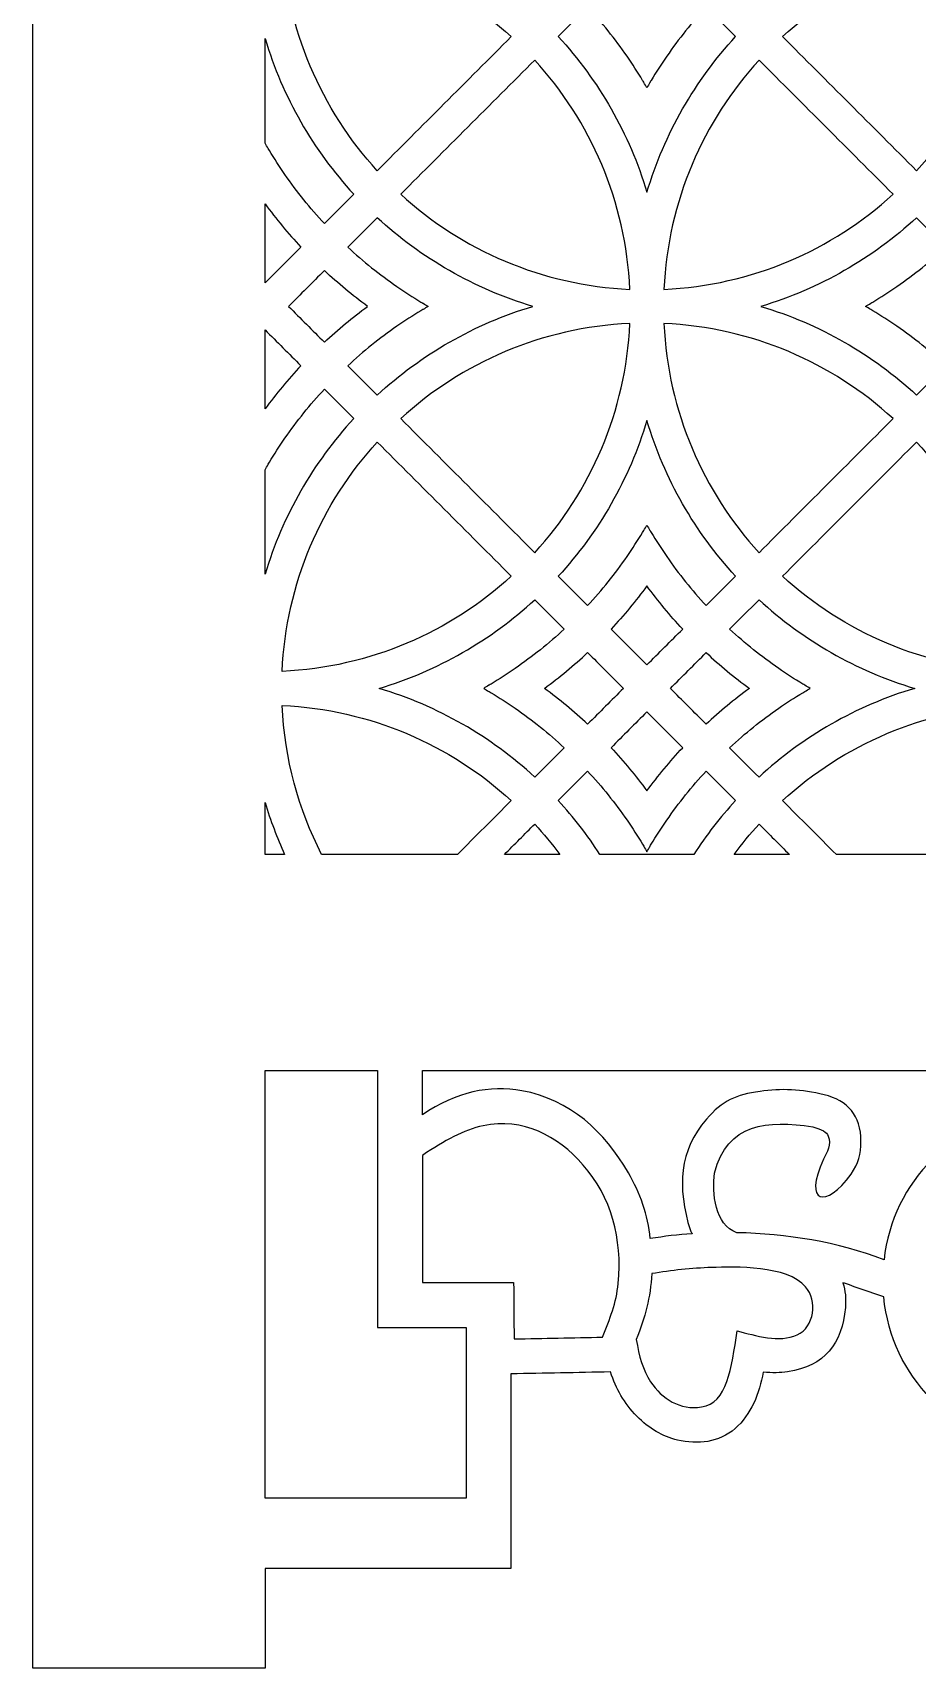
# Model space of a CAD drawing. Header units: centimetres. Extents: x 1.5 to 6.4, y -9 to 9.
# Drawn here: x 1.501 to 3.681, y -8.999 to -4.971 of the extents above; entities that cross this region are included whole.
import ezdxf

# ---------------------------------------------------------------- set-up
doc = ezdxf.new("R2010")
doc.units = ezdxf.units.CM
doc.header["$MEASUREMENT"] = 0
doc.layers.add('layer 1', color=7, linetype='Continuous')

msp = doc.modelspace()

# ---------------------------------------------------------------- linework, layer by layer
at = {"layer": 'layer 1', "color": 250}
msp.add_open_spline([(6.4096, 9.00077), (4.77324, 9.00077), (3.13688, 9.00077), (1.50052, 9.00077), (1.50052, 9.00077), (1.50052, 3.53168), (1.50052, -1.93741), (1.50052, -7.4065), (1.50052, -7.4065), (1.50053, -7.4065), (1.50054, -7.4065), (1.50056, -7.4065), (1.50056, -7.4065), (1.50056, -7.93741), (1.50056, -8.46832), (1.50056, -8.99923), (1.50056, -8.99923), (1.69147, -8.99923), (1.88237, -8.99923), (2.07328, -8.99923), (2.07328, -8.99923), (2.07328, -8.91742), (2.07328, -8.8356), (2.07328, -8.75378), (2.07328, -8.75378), (2.27522, -8.75378), (2.47716, -8.75378), (2.6791, -8.75378), (2.6791, -8.75378), (2.6791, -8.5939), (2.6791, -8.43402), (2.6791, -8.27413), (2.6791, -8.27413), (2.7608, -8.27251), (2.8425, -8.27088), (2.92419, -8.26924), (2.92419, -8.26924), (2.9387, -8.31061), (2.95771, -8.34649), (2.98928, -8.37816), (2.98928, -8.37816), (3.02019, -8.40916), (3.05213, -8.42833), (3.08965, -8.43705), (3.08965, -8.43705), (3.1393, -8.4486), (3.19174, -8.44357), (3.2316, -8.4088), (3.2316, -8.4088), (3.27018, -8.37514), (3.29243, -8.32123), (3.30043, -8.2698), (3.30043, -8.2698), (3.32325, -8.27211), (3.34267, -8.27158), (3.36098, -8.26896), (3.36098, -8.26896), (3.45234, -8.25588), (3.4955, -8.19807), (3.50321, -8.11089), (3.50321, -8.11089), (3.5051, -8.08953), (3.5036, -8.06844), (3.49681, -8.04988), (3.49681, -8.04988), (3.49825, -8.05023), (3.49968, -8.05059), (3.50112, -8.05095), (3.50112, -8.05095), (3.53336, -8.0621), (3.56559, -8.07324), (3.59784, -8.08439), (3.59784, -8.08439), (3.61718, -8.28195), (3.76974, -8.43577), (3.95508, -8.43577), (3.95508, -8.43577), (4.14042, -8.43577), (4.29298, -8.28195), (4.31232, -8.08439), (4.31232, -8.08439), (4.34456, -8.07324), (4.3768, -8.0621), (4.40904, -8.05095), (4.40904, -8.05095), (4.41048, -8.05059), (4.41191, -8.05023), (4.41335, -8.04988), (4.41335, -8.04988), (4.40656, -8.06844), (4.40506, -8.08953), (4.40695, -8.11089), (4.40695, -8.11089), (4.41466, -8.19807), (4.45782, -8.25588), (4.54918, -8.26896), (4.54918, -8.26896), (4.56749, -8.27158), (4.58691, -8.27211), (4.60973, -8.2698), (4.60973, -8.2698), (4.61773, -8.32123), (4.63998, -8.37514), (4.67856, -8.4088), (4.67856, -8.4088), (4.71842, -8.44357), (4.77085, -8.4486), (4.82051, -8.43705), (4.82051, -8.43705), (4.85802, -8.42833), (4.88997, -8.40916), (4.92088, -8.37816), (4.92088, -8.37816), (4.95245, -8.34649), (4.97146, -8.31061), (4.98596, -8.26924), (4.98596, -8.26924), (5.06766, -8.27088), (5.14936, -8.27251), (5.23106, -8.27413), (5.23106, -8.27413), (5.23106, -8.43402), (5.23106, -8.5939), (5.23106, -8.75378), (5.23106, -8.75378), (5.433, -8.75378), (5.63494, -8.75378), (5.83688, -8.75378), (5.83688, -8.75378), (5.83688, -8.8356), (5.83688, -8.91742), (5.83688, -8.99923), (5.83688, -8.99923), (6.02779, -8.99923), (6.21869, -8.99923), (6.4096, -8.99923), (6.4096, -8.99923), (6.4096, -8.46832), (6.4096, -7.93741), (6.4096, -7.4065), (6.4096, -7.4065), (6.4096, -1.93741), (6.4096, 3.53168), (6.4096, 9.00077)], degree=3, knots=[0, 0, 0, 0, 0.027027, 0.027027, 0.027027, 0.027027, 0.0540541, 0.0540541, 0.0540541, 0.0540541, 0.0810811, 0.0810811, 0.0810811, 0.0810811, 0.1081081, 0.1081081, 0.1081081, 0.1081081, 0.1351351, 0.1351351, 0.1351351, 0.1351351, 0.1621622, 0.1621622, 0.1621622, 0.1621622, 0.1891892, 0.1891892, 0.1891892, 0.1891892, 0.2162162, 0.2162162, 0.2162162, 0.2162162, 0.2432432, 0.2432432, 0.2432432, 0.2432432, 0.2702703, 0.2702703, 0.2702703, 0.2702703, 0.2972973, 0.2972973, 0.2972973, 0.2972973, 0.3243243, 0.3243243, 0.3243243, 0.3243243, 0.3513514, 0.3513514, 0.3513514, 0.3513514, 0.3783784, 0.3783784, 0.3783784, 0.3783784, 0.4054054, 0.4054054, 0.4054054, 0.4054054, 0.4324324, 0.4324324, 0.4324324, 0.4324324, 0.4594595, 0.4594595, 0.4594595, 0.4594595, 0.4864865, 0.4864865, 0.4864865, 0.4864865, 0.5135135, 0.5135135, 0.5135135, 0.5135135, 0.5405405, 0.5405405, 0.5405405, 0.5405405, 0.5675676, 0.5675676, 0.5675676, 0.5675676, 0.5945946, 0.5945946, 0.5945946, 0.5945946, 0.6216216, 0.6216216, 0.6216216, 0.6216216, 0.6486486, 0.6486486, 0.6486486, 0.6486486, 0.6756757, 0.6756757, 0.6756757, 0.6756757, 0.7027027, 0.7027027, 0.7027027, 0.7027027, 0.7297297, 0.7297297, 0.7297297, 0.7297297, 0.7567568, 0.7567568, 0.7567568, 0.7567568, 0.7837838, 0.7837838, 0.7837838, 0.7837838, 0.8108108, 0.8108108, 0.8108108, 0.8108108, 0.8378378, 0.8378378, 0.8378378, 0.8378378, 0.8648649, 0.8648649, 0.8648649, 0.8648649, 0.8918919, 0.8918919, 0.8918919, 0.8918919, 0.9189189, 0.9189189, 0.9189189, 0.9189189, 0.9459459, 0.9459459, 0.9459459, 0.9459459, 1, 1, 1, 1], dxfattribs=at)
at = {"layer": 'layer 1', "color": 7}
for points, knots in [([(2.34955, -5.31053), (2.4597, -5.20038), (2.56984, -5.09023), (2.68, -4.98009), (2.68, -4.98009), (2.5296, -4.84271), (2.33244, -4.75567), (2.11519, -4.7457), (2.11519, -4.7457), (2.12516, -4.96295), (2.21218, -5.16013), (2.34955, -5.31053)], [0, 0, 0, 0, 0.25, 0.25, 0.25, 0.25, 0.5, 0.5, 0.5, 0.5, 1, 1, 1, 1]), ([(3.34831, -4.98009), (3.45847, -5.09024), (3.56861, -5.20039), (3.67877, -5.31054), (3.67877, -5.31054), (3.81616, -5.16014), (3.90319, -4.96296), (3.91315, -4.74569), (3.91315, -4.74569), (3.69589, -4.75567), (3.49872, -4.84269), (3.34831, -4.98009)], [0, 0, 0, 0, 0.25, 0.25, 0.25, 0.25, 0.5, 0.5, 0.5, 0.5, 1, 1, 1, 1]), ([(3.16018, -4.90767), (3.18434, -4.93182), (3.20848, -4.95596), (3.23263, -4.98012), (3.23263, -4.98012), (3.13298, -5.08835), (3.05734, -5.21905), (3.01418, -5.36374), (3.01418, -5.36374), (2.97101, -5.21903), (2.89536, -5.08834), (2.7957, -4.98009), (2.7957, -4.98009), (2.81985, -4.95594), (2.84398, -4.93181), (2.86812, -4.90767), (2.86812, -4.90767), (2.90325, -4.94555), (2.93573, -4.98595), (2.96521, -5.02856), (2.96521, -5.02856), (2.96522, -5.02856), (2.96524, -5.02856), (2.96524, -5.02856), (2.96524, -5.02856), (2.96524, -5.02856), (2.96524, -5.02856), (2.96524, -5.02856), (2.96524, -5.02856), (2.96524, -5.02858), (2.96522, -5.0286), (2.96521, -5.02862), (2.96521, -5.02862), (2.97859, -5.04794), (2.99139, -5.06769), (3.00352, -5.08789), (3.00352, -5.08789), (3.00446, -5.08946), (3.0054, -5.09104), (3.00634, -5.09261), (3.00634, -5.09261), (3.00642, -5.09276), (3.00652, -5.09291), (3.00661, -5.09306), (3.00661, -5.09306), (3.00915, -5.09735), (3.01167, -5.10167), (3.01415, -5.106), (3.01415, -5.106), (3.01664, -5.10166), (3.01915, -5.09735), (3.0217, -5.09306), (3.0217, -5.09306), (3.02179, -5.09291), (3.02188, -5.09276), (3.02196, -5.09261), (3.02196, -5.09261), (3.02291, -5.09103), (3.02385, -5.08946), (3.02479, -5.08789), (3.02479, -5.08789), (3.03692, -5.06769), (3.04972, -5.04794), (3.0631, -5.02862), (3.0631, -5.02862), (3.06308, -5.0286), (3.06307, -5.02858), (3.06306, -5.02856), (3.06306, -5.02856), (3.06306, -5.02856), (3.06306, -5.02856), (3.06306, -5.02856), (3.06306, -5.02856), (3.06307, -5.02856), (3.06308, -5.02856), (3.06309, -5.02856), (3.06309, -5.02856), (3.09259, -4.98595), (3.12505, -4.94555), (3.16018, -4.90767)], [0, 0, 0, 0, 0.047619, 0.047619, 0.047619, 0.047619, 0.0952381, 0.0952381, 0.0952381, 0.0952381, 0.1428571, 0.1428571, 0.1428571, 0.1428571, 0.1904762, 0.1904762, 0.1904762, 0.1904762, 0.2380952, 0.2380952, 0.2380952, 0.2380952, 0.2857143, 0.2857143, 0.2857143, 0.2857143, 0.3333333, 0.3333333, 0.3333333, 0.3333333, 0.3809524, 0.3809524, 0.3809524, 0.3809524, 0.4285714, 0.4285714, 0.4285714, 0.4285714, 0.4761905, 0.4761905, 0.4761905, 0.4761905, 0.5238095, 0.5238095, 0.5238095, 0.5238095, 0.5714286, 0.5714286, 0.5714286, 0.5714286, 0.6190476, 0.6190476, 0.6190476, 0.6190476, 0.6666667, 0.6666667, 0.6666667, 0.6666667, 0.7142857, 0.7142857, 0.7142857, 0.7142857, 0.7619048, 0.7619048, 0.7619048, 0.7619048, 0.8095238, 0.8095238, 0.8095238, 0.8095238, 0.8571429, 0.8571429, 0.8571429, 0.8571429, 0.9047619, 0.9047619, 0.9047619, 0.9047619, 1, 1, 1, 1]), ([(2.07325, -4.98482), (2.07325, -5.07072), (2.07325, -5.15661), (2.07325, -5.2425), (2.07325, -5.2425), (2.07325, -5.2425), (2.07325, -5.2425), (2.07325, -5.2425), (2.07325, -5.2425), (2.07325, -5.2425), (2.07325, -5.2425), (2.07325, -5.24249), (2.07325, -5.24249), (2.07325, -5.2425), (2.07325, -5.2425), (2.07325, -5.2425), (2.07325, -5.2425), (2.07325, -5.2425), (2.07325, -5.2425), (2.07325, -5.24249), (2.07325, -5.24249), (2.07574, -5.24683), (2.07825, -5.25114), (2.0808, -5.25543), (2.0808, -5.25543), (2.08089, -5.25558), (2.08097, -5.25573), (2.08106, -5.25588), (2.08106, -5.25588), (2.082, -5.25746), (2.08295, -5.25903), (2.08388, -5.2606), (2.08388, -5.2606), (2.09602, -5.2808), (2.10882, -5.30055), (2.1222, -5.31988), (2.1222, -5.31988), (2.12218, -5.31989), (2.12217, -5.31991), (2.12215, -5.31993), (2.12215, -5.31993), (2.12217, -5.31993), (2.12219, -5.31993), (2.1222, -5.31993), (2.1222, -5.31993), (2.15169, -5.36253), (2.18415, -5.40292), (2.21928, -5.4408), (2.21928, -5.4408), (2.24342, -5.41666), (2.26755, -5.39254), (2.29168, -5.3684), (2.29168, -5.3684), (2.19206, -5.26015), (2.1164, -5.12949), (2.07325, -4.98482), (2.07325, -4.98482), (2.07325, -4.98482), (2.07325, -4.98482), (2.07325, -4.98482)], [0, 0, 0, 0, 0.0625, 0.0625, 0.0625, 0.0625, 0.125, 0.125, 0.125, 0.125, 0.1875, 0.1875, 0.1875, 0.1875, 0.25, 0.25, 0.25, 0.25, 0.3125, 0.3125, 0.3125, 0.3125, 0.375, 0.375, 0.375, 0.375, 0.4375, 0.4375, 0.4375, 0.4375, 0.5, 0.5, 0.5, 0.5, 0.5625, 0.5625, 0.5625, 0.5625, 0.625, 0.625, 0.625, 0.625, 0.6875, 0.6875, 0.6875, 0.6875, 0.75, 0.75, 0.75, 0.75, 0.8125, 0.8125, 0.8125, 0.8125, 0.875, 0.875, 0.875, 0.875, 1, 1, 1, 1]), ([(2.40742, -5.36839), (2.51755, -5.25823), (2.6277, -5.14809), (2.73785, -5.03794), (2.73785, -5.03794), (2.87524, -5.18833), (2.96227, -5.3855), (2.97224, -5.60274), (2.97224, -5.60274), (2.75498, -5.59278), (2.55781, -5.50575), (2.40742, -5.36839)], [0, 0, 0, 0, 0.25, 0.25, 0.25, 0.25, 0.5, 0.5, 0.5, 0.5, 1, 1, 1, 1]), ([(3.29046, -5.03794), (3.40061, -5.14809), (3.51076, -5.25824), (3.62091, -5.3684), (3.62091, -5.3684), (3.47051, -5.50578), (3.27332, -5.59282), (3.05606, -5.60279), (3.05606, -5.60279), (3.06603, -5.38552), (3.15307, -5.18834), (3.29046, -5.03794)], [0, 0, 0, 0, 0.25, 0.25, 0.25, 0.25, 0.5, 0.5, 0.5, 0.5, 1, 1, 1, 1]), ([(2.07325, -5.39215), (2.07325, -5.45704), (2.07325, -5.52194), (2.07325, -5.58684), (2.07325, -5.58684), (2.07325, -5.58684), (2.07325, -5.58684), (2.07325, -5.58684), (2.07325, -5.58684), (2.10265, -5.55745), (2.13203, -5.52805), (2.16144, -5.49865), (2.16144, -5.49865), (2.13001, -5.46495), (2.10055, -5.42939), (2.07325, -5.39215), (2.07325, -5.39215), (2.07325, -5.39215), (2.07325, -5.39215), (2.07325, -5.39215)], [0, 0, 0, 0, 0.1666667, 0.1666667, 0.1666667, 0.1666667, 0.3333333, 0.3333333, 0.3333333, 0.3333333, 0.5, 0.5, 0.5, 0.5, 0.6666667, 0.6666667, 0.6666667, 0.6666667, 1, 1, 1, 1]), ([(2.27714, -5.49865), (2.30127, -5.47452), (2.32541, -5.45039), (2.34954, -5.42626), (2.34954, -5.42626), (2.45779, -5.52588), (2.58844, -5.60153), (2.73312, -5.64469), (2.73312, -5.64469), (2.58844, -5.68786), (2.45779, -5.76351), (2.34954, -5.86313), (2.34954, -5.86313), (2.32541, -5.83899), (2.30127, -5.81486), (2.27714, -5.79073), (2.27714, -5.79073), (2.31502, -5.7556), (2.3554, -5.72313), (2.398, -5.69365), (2.398, -5.69365), (2.398, -5.69364), (2.398, -5.69363), (2.398, -5.69361), (2.398, -5.69361), (2.39802, -5.69363), (2.39804, -5.69363), (2.39807, -5.69364), (2.39807, -5.69364), (2.41738, -5.68027), (2.43714, -5.66748), (2.45733, -5.65534), (2.45733, -5.65534), (2.4589, -5.65439), (2.46048, -5.65345), (2.46205, -5.65252), (2.46205, -5.65252), (2.46219, -5.65243), (2.46235, -5.65234), (2.4625, -5.65225), (2.4625, -5.65225), (2.46679, -5.6497), (2.47111, -5.64719), (2.47544, -5.6447), (2.47544, -5.6447), (2.47544, -5.6447), (2.47544, -5.6447), (2.47543, -5.6447), (2.47543, -5.6447), (2.47543, -5.6447), (2.47544, -5.6447), (2.47544, -5.6447), (2.47544, -5.6447), (2.47543, -5.6447), (2.47543, -5.6447), (2.47543, -5.64469), (2.47543, -5.64469), (2.47543, -5.64469), (2.47544, -5.64469), (2.47544, -5.64469), (2.47544, -5.64469), (2.47544, -5.64469), (2.47543, -5.64469), (2.47543, -5.64469), (2.47543, -5.64469), (2.47543, -5.64469), (2.47544, -5.64469), (2.47544, -5.64468), (2.47544, -5.64468), (2.47111, -5.64219), (2.46679, -5.63968), (2.4625, -5.63715), (2.4625, -5.63715), (2.46235, -5.63704), (2.46219, -5.63696), (2.46205, -5.63687), (2.46205, -5.63687), (2.46048, -5.63594), (2.4589, -5.635), (2.45733, -5.63405), (2.45733, -5.63405), (2.43714, -5.62191), (2.41738, -5.60913), (2.39807, -5.59575), (2.39807, -5.59575), (2.39804, -5.59575), (2.39802, -5.59577), (2.398, -5.59578), (2.398, -5.59578), (2.398, -5.59577), (2.398, -5.59575), (2.398, -5.59574), (2.398, -5.59574), (2.3554, -5.56626), (2.31502, -5.53379), (2.27714, -5.49865)], [0, 0, 0, 0, 0.04, 0.04, 0.04, 0.04, 0.08, 0.08, 0.08, 0.08, 0.12, 0.12, 0.12, 0.12, 0.16, 0.16, 0.16, 0.16, 0.2, 0.2, 0.2, 0.2, 0.24, 0.24, 0.24, 0.24, 0.28, 0.28, 0.28, 0.28, 0.32, 0.32, 0.32, 0.32, 0.36, 0.36, 0.36, 0.36, 0.4, 0.4, 0.4, 0.4, 0.44, 0.44, 0.44, 0.44, 0.48, 0.48, 0.48, 0.48, 0.52, 0.52, 0.52, 0.52, 0.56, 0.56, 0.56, 0.56, 0.6, 0.6, 0.6, 0.6, 0.64, 0.64, 0.64, 0.64, 0.68, 0.68, 0.68, 0.68, 0.72, 0.72, 0.72, 0.72, 0.76, 0.76, 0.76, 0.76, 0.8, 0.8, 0.8, 0.8, 0.84, 0.84, 0.84, 0.84, 0.88, 0.88, 0.88, 0.88, 0.92, 0.92, 0.92, 0.92, 1, 1, 1, 1]), ([(3.67879, -5.42627), (3.70292, -5.4504), (3.72705, -5.47453), (3.75117, -5.49866), (3.75117, -5.49866), (3.7133, -5.53379), (3.6729, -5.56626), (3.6303, -5.59574), (3.6303, -5.59574), (3.6303, -5.59575), (3.6303, -5.59577), (3.6303, -5.59578), (3.6303, -5.59578), (3.63029, -5.59577), (3.63027, -5.59575), (3.63025, -5.59574), (3.63025, -5.59574), (3.61093, -5.60912), (3.59117, -5.62191), (3.57097, -5.63405), (3.57097, -5.63405), (3.56941, -5.635), (3.56783, -5.63594), (3.56625, -5.63687), (3.56625, -5.63687), (3.5661, -5.63696), (3.56595, -5.63704), (3.56581, -5.63714), (3.56581, -5.63714), (3.56151, -5.63968), (3.5572, -5.64219), (3.55287, -5.64468), (3.55287, -5.64468), (3.55287, -5.64468), (3.55287, -5.64469), (3.55287, -5.64469), (3.55287, -5.64469), (3.55287, -5.64469), (3.55287, -5.64469), (3.55287, -5.64469), (3.55287, -5.64469), (3.55287, -5.64469), (3.55287, -5.64469), (3.55287, -5.64469), (3.55287, -5.64469), (3.55287, -5.6447), (3.55287, -5.6447), (3.55287, -5.6447), (3.55287, -5.6447), (3.55287, -5.6447), (3.55287, -5.6447), (3.55287, -5.6447), (3.55287, -5.6447), (3.55287, -5.6447), (3.55287, -5.6447), (3.55287, -5.6447), (3.55287, -5.6447), (3.5572, -5.64719), (3.56151, -5.6497), (3.56581, -5.65225), (3.56581, -5.65225), (3.56595, -5.65234), (3.5661, -5.65243), (3.56626, -5.65252), (3.56626, -5.65252), (3.56783, -5.65345), (3.56941, -5.65439), (3.57097, -5.65533), (3.57097, -5.65533), (3.59117, -5.66748), (3.61093, -5.68027), (3.63025, -5.69364), (3.63025, -5.69364), (3.63027, -5.69363), (3.63029, -5.69363), (3.6303, -5.69361), (3.6303, -5.69361), (3.6303, -5.69363), (3.6303, -5.69363), (3.6303, -5.69365), (3.6303, -5.69365), (3.6729, -5.72313), (3.7133, -5.7556), (3.75117, -5.79073), (3.75117, -5.79073), (3.72704, -5.81486), (3.70291, -5.83899), (3.67879, -5.86311), (3.67879, -5.86311), (3.57054, -5.7635), (3.43986, -5.68786), (3.2952, -5.6447), (3.2952, -5.6447), (3.43986, -5.60153), (3.57054, -5.52591), (3.67879, -5.42627)], [0, 0, 0, 0, 0.04, 0.04, 0.04, 0.04, 0.08, 0.08, 0.08, 0.08, 0.12, 0.12, 0.12, 0.12, 0.16, 0.16, 0.16, 0.16, 0.2, 0.2, 0.2, 0.2, 0.24, 0.24, 0.24, 0.24, 0.28, 0.28, 0.28, 0.28, 0.32, 0.32, 0.32, 0.32, 0.36, 0.36, 0.36, 0.36, 0.4, 0.4, 0.4, 0.4, 0.44, 0.44, 0.44, 0.44, 0.48, 0.48, 0.48, 0.48, 0.52, 0.52, 0.52, 0.52, 0.56, 0.56, 0.56, 0.56, 0.6, 0.6, 0.6, 0.6, 0.64, 0.64, 0.64, 0.64, 0.68, 0.68, 0.68, 0.68, 0.72, 0.72, 0.72, 0.72, 0.76, 0.76, 0.76, 0.76, 0.8, 0.8, 0.8, 0.8, 0.84, 0.84, 0.84, 0.84, 0.88, 0.88, 0.88, 0.88, 0.92, 0.92, 0.92, 0.92, 1, 1, 1, 1]), ([(2.21929, -5.73288), (2.18989, -5.70348), (2.1605, -5.67409), (2.1311, -5.64469), (2.1311, -5.64469), (2.1605, -5.6153), (2.18989, -5.5859), (2.21929, -5.5565), (2.21929, -5.5565), (2.25299, -5.58793), (2.28855, -5.6174), (2.3258, -5.6447), (2.3258, -5.6447), (2.28855, -5.672), (2.25299, -5.70145), (2.21929, -5.73288)], [0, 0, 0, 0, 0.2, 0.2, 0.2, 0.2, 0.4, 0.4, 0.4, 0.4, 0.6, 0.6, 0.6, 0.6, 1, 1, 1, 1]), ([(2.07325, -5.70255), (2.07325, -5.76745), (2.07325, -5.83234), (2.07325, -5.89723), (2.07325, -5.89723), (2.07325, -5.89723), (2.07325, -5.89724), (2.07325, -5.89724), (2.07325, -5.89724), (2.10055, -5.85999), (2.13001, -5.82444), (2.16144, -5.79073), (2.16144, -5.79073), (2.13203, -5.76134), (2.10265, -5.73194), (2.07325, -5.70255), (2.07325, -5.70255), (2.07325, -5.70255), (2.07325, -5.70255), (2.07325, -5.70255)], [0, 0, 0, 0, 0.1666667, 0.1666667, 0.1666667, 0.1666667, 0.3333333, 0.3333333, 0.3333333, 0.3333333, 0.5, 0.5, 0.5, 0.5, 0.6666667, 0.6666667, 0.6666667, 0.6666667, 1, 1, 1, 1]), ([(2.73786, -6.25145), (2.6277, -6.1413), (2.51756, -6.03115), (2.40742, -5.92101), (2.40742, -5.92101), (2.55781, -5.78363), (2.75499, -5.69661), (2.97224, -5.68664), (2.97224, -5.68664), (2.96227, -5.90389), (2.87524, -6.10106), (2.73786, -6.25145)], [0, 0, 0, 0, 0.25, 0.25, 0.25, 0.25, 0.5, 0.5, 0.5, 0.5, 1, 1, 1, 1]), ([(3.6209, -5.921), (3.51075, -6.03115), (3.40061, -6.1413), (3.29046, -6.25145), (3.29046, -6.25145), (3.15307, -6.10105), (3.06603, -5.90387), (3.05606, -5.68661), (3.05606, -5.68661), (3.27332, -5.69658), (3.47051, -5.78361), (3.6209, -5.921)], [0, 0, 0, 0, 0.25, 0.25, 0.25, 0.25, 0.5, 0.5, 0.5, 0.5, 1, 1, 1, 1]), ([(2.07325, -6.04688), (2.07325, -6.13278), (2.07325, -6.21867), (2.07325, -6.30456), (2.07325, -6.30456), (2.07325, -6.30456), (2.07325, -6.30456), (2.07325, -6.30456), (2.07325, -6.30456), (2.11641, -6.1599), (2.19206, -6.02923), (2.29168, -5.92098), (2.29168, -5.92098), (2.26755, -5.89685), (2.24342, -5.87272), (2.21929, -5.84859), (2.21929, -5.84859), (2.18415, -5.88647), (2.15169, -5.92685), (2.1222, -5.96946), (2.1222, -5.96946), (2.12219, -5.96946), (2.12218, -5.96946), (2.12216, -5.96946), (2.12216, -5.96946), (2.12217, -5.96948), (2.12219, -5.9695), (2.1222, -5.96951), (2.1222, -5.96951), (2.10882, -5.98883), (2.09603, -6.00859), (2.08388, -6.02879), (2.08388, -6.02879), (2.08295, -6.03036), (2.082, -6.03192), (2.08107, -6.0335), (2.08107, -6.0335), (2.08098, -6.03365), (2.08089, -6.0338), (2.0808, -6.03395), (2.0808, -6.03395), (2.07826, -6.03824), (2.07574, -6.04255), (2.07325, -6.04689), (2.07325, -6.04689), (2.07325, -6.04689), (2.07325, -6.04689), (2.07325, -6.04688), (2.07325, -6.04688), (2.07325, -6.04689), (2.07325, -6.04689), (2.07325, -6.04689), (2.07325, -6.04689), (2.07325, -6.04689), (2.07325, -6.04688), (2.07325, -6.04688), (2.07325, -6.04688), (2.07325, -6.04688), (2.07325, -6.04689), (2.07325, -6.04689), (2.07325, -6.04689), (2.07325, -6.04689), (2.07325, -6.04689), (2.07325, -6.04688)], [0, 0, 0, 0, 0.0588235, 0.0588235, 0.0588235, 0.0588235, 0.1176471, 0.1176471, 0.1176471, 0.1176471, 0.1764706, 0.1764706, 0.1764706, 0.1764706, 0.2352941, 0.2352941, 0.2352941, 0.2352941, 0.2941176, 0.2941176, 0.2941176, 0.2941176, 0.3529412, 0.3529412, 0.3529412, 0.3529412, 0.4117647, 0.4117647, 0.4117647, 0.4117647, 0.4705882, 0.4705882, 0.4705882, 0.4705882, 0.5294118, 0.5294118, 0.5294118, 0.5294118, 0.5882353, 0.5882353, 0.5882353, 0.5882353, 0.6470588, 0.6470588, 0.6470588, 0.6470588, 0.7058824, 0.7058824, 0.7058824, 0.7058824, 0.7647059, 0.7647059, 0.7647059, 0.7647059, 0.8235294, 0.8235294, 0.8235294, 0.8235294, 0.8823529, 0.8823529, 0.8823529, 0.8823529, 1, 1, 1, 1]), ([(2.86812, -6.38172), (2.84399, -6.35758), (2.81986, -6.33344), (2.79572, -6.3093), (2.79572, -6.3093), (2.89537, -6.20105), (2.97102, -6.07037), (3.01418, -5.92565), (3.01418, -5.92565), (3.05735, -6.07034), (3.13298, -6.20103), (3.23263, -6.30928), (3.23263, -6.30928), (3.20848, -6.33342), (3.18434, -6.35757), (3.16018, -6.38172), (3.16018, -6.38172), (3.12505, -6.34384), (3.09259, -6.30344), (3.06309, -6.26083), (3.06309, -6.26083), (3.06308, -6.26083), (3.06307, -6.26083), (3.06306, -6.26083), (3.06306, -6.26083), (3.06306, -6.26083), (3.06306, -6.26083), (3.06306, -6.26083), (3.06306, -6.26083), (3.06307, -6.26081), (3.06308, -6.26079), (3.0631, -6.26077), (3.0631, -6.26077), (3.04972, -6.24145), (3.03692, -6.2217), (3.02479, -6.2015), (3.02479, -6.2015), (3.02385, -6.19993), (3.02291, -6.19835), (3.02196, -6.19678), (3.02196, -6.19678), (3.02188, -6.19663), (3.02179, -6.19648), (3.0217, -6.19633), (3.0217, -6.19633), (3.01915, -6.19204), (3.01664, -6.18773), (3.01415, -6.18339), (3.01415, -6.18339), (3.01167, -6.18772), (3.00915, -6.19204), (3.00661, -6.19633), (3.00661, -6.19633), (3.00652, -6.19648), (3.00642, -6.19663), (3.00634, -6.19678), (3.00634, -6.19678), (3.0054, -6.19835), (3.00446, -6.19993), (3.00352, -6.2015), (3.00352, -6.2015), (2.99139, -6.2217), (2.97859, -6.24145), (2.96521, -6.26077), (2.96521, -6.26077), (2.96522, -6.26079), (2.96524, -6.26081), (2.96524, -6.26083), (2.96524, -6.26083), (2.96524, -6.26083), (2.96524, -6.26083), (2.96524, -6.26083), (2.96524, -6.26083), (2.96524, -6.26083), (2.96523, -6.26083), (2.96521, -6.26083), (2.96521, -6.26083), (2.93573, -6.30344), (2.90327, -6.34383), (2.86812, -6.38172)], [0, 0, 0, 0, 0.047619, 0.047619, 0.047619, 0.047619, 0.0952381, 0.0952381, 0.0952381, 0.0952381, 0.1428571, 0.1428571, 0.1428571, 0.1428571, 0.1904762, 0.1904762, 0.1904762, 0.1904762, 0.2380952, 0.2380952, 0.2380952, 0.2380952, 0.2857143, 0.2857143, 0.2857143, 0.2857143, 0.3333333, 0.3333333, 0.3333333, 0.3333333, 0.3809524, 0.3809524, 0.3809524, 0.3809524, 0.4285714, 0.4285714, 0.4285714, 0.4285714, 0.4761905, 0.4761905, 0.4761905, 0.4761905, 0.5238095, 0.5238095, 0.5238095, 0.5238095, 0.5714286, 0.5714286, 0.5714286, 0.5714286, 0.6190476, 0.6190476, 0.6190476, 0.6190476, 0.6666667, 0.6666667, 0.6666667, 0.6666667, 0.7142857, 0.7142857, 0.7142857, 0.7142857, 0.7619048, 0.7619048, 0.7619048, 0.7619048, 0.8095238, 0.8095238, 0.8095238, 0.8095238, 0.8571429, 0.8571429, 0.8571429, 0.8571429, 0.9047619, 0.9047619, 0.9047619, 0.9047619, 1, 1, 1, 1]), ([(2.68001, -6.3093), (2.56985, -6.19916), (2.4597, -6.08901), (2.34955, -5.97886), (2.34955, -5.97886), (2.21218, -6.12926), (2.12516, -6.32644), (2.11519, -6.54369), (2.11519, -6.54369), (2.33244, -6.53371), (2.52961, -6.44669), (2.68001, -6.3093)], [0, 0, 0, 0, 0.25, 0.25, 0.25, 0.25, 0.5, 0.5, 0.5, 0.5, 1, 1, 1, 1]), ([(3.67875, -5.97885), (3.56861, -6.089), (3.45846, -6.19915), (3.34831, -6.3093), (3.34831, -6.3093), (3.4987, -6.4467), (3.69589, -6.53372), (3.91315, -6.54369), (3.91315, -6.54369), (3.90319, -6.32643), (3.81615, -6.12925), (3.67875, -5.97885)], [0, 0, 0, 0, 0.25, 0.25, 0.25, 0.25, 0.5, 0.5, 0.5, 0.5, 1, 1, 1, 1]), ([(3.01415, -6.52775), (2.98476, -6.49835), (2.95536, -6.46895), (2.92597, -6.43956), (2.92597, -6.43956), (2.95739, -6.40587), (2.98684, -6.37032), (3.01413, -6.33308), (3.01413, -6.33308), (3.01413, -6.33308), (3.01413, -6.33308), (3.01413, -6.33308), (3.01413, -6.33308), (3.01414, -6.33307), (3.01415, -6.33306), (3.01415, -6.33305), (3.01415, -6.33305), (3.01416, -6.33306), (3.01417, -6.33307), (3.01417, -6.33308), (3.01417, -6.33308), (3.01417, -6.33308), (3.01417, -6.33308), (3.01417, -6.33308), (3.01417, -6.33308), (3.04147, -6.37031), (3.07091, -6.40587), (3.10234, -6.43956), (3.10234, -6.43956), (3.07295, -6.46895), (3.04355, -6.49835), (3.01415, -6.52775)], [0, 0, 0, 0, 0.1111111, 0.1111111, 0.1111111, 0.1111111, 0.2222222, 0.2222222, 0.2222222, 0.2222222, 0.3333333, 0.3333333, 0.3333333, 0.3333333, 0.4444444, 0.4444444, 0.4444444, 0.4444444, 0.5555556, 0.5555556, 0.5555556, 0.5555556, 0.6666667, 0.6666667, 0.6666667, 0.6666667, 0.7777778, 0.7777778, 0.7777778, 0.7777778, 1, 1, 1, 1]), ([(2.81027, -6.43957), (2.78613, -6.41544), (2.76199, -6.3913), (2.73786, -6.36716), (2.73786, -6.36716), (2.62961, -6.46682), (2.49891, -6.54247), (2.3542, -6.58563), (2.3542, -6.58563), (2.49889, -6.6288), (2.62957, -6.70444), (2.73782, -6.80408), (2.73782, -6.80408), (2.76197, -6.77993), (2.78612, -6.75578), (2.81027, -6.73163), (2.81027, -6.73163), (2.77238, -6.6965), (2.732, -6.66403), (2.68938, -6.63454), (2.68938, -6.63454), (2.68938, -6.63453), (2.68938, -6.63452), (2.68938, -6.63451), (2.68938, -6.63451), (2.68938, -6.63451), (2.68937, -6.63451), (2.68937, -6.63451), (2.68937, -6.63451), (2.68936, -6.63452), (2.68935, -6.63453), (2.68933, -6.63454), (2.68933, -6.63454), (2.67001, -6.62117), (2.65025, -6.60837), (2.63005, -6.59623), (2.63005, -6.59623), (2.62848, -6.59529), (2.62691, -6.59435), (2.62533, -6.59342), (2.62533, -6.59342), (2.62518, -6.59333), (2.62503, -6.59324), (2.62488, -6.59316), (2.62488, -6.59316), (2.62059, -6.59061), (2.61628, -6.58809), (2.61194, -6.5856), (2.61194, -6.5856), (2.61627, -6.58311), (2.62059, -6.5806), (2.62488, -6.57805), (2.62488, -6.57805), (2.62503, -6.57796), (2.62518, -6.57788), (2.62533, -6.57778), (2.62533, -6.57778), (2.62691, -6.57686), (2.62848, -6.57591), (2.63005, -6.57497), (2.63005, -6.57497), (2.65024, -6.56283), (2.67, -6.55003), (2.68933, -6.53666), (2.68933, -6.53666), (2.68934, -6.53667), (2.68936, -6.53668), (2.68937, -6.5367), (2.68937, -6.5367), (2.68937, -6.5367), (2.68938, -6.5367), (2.68938, -6.5367), (2.68938, -6.5367), (2.68938, -6.53668), (2.68938, -6.53667), (2.68938, -6.53667), (2.68938, -6.53667), (2.732, -6.50718), (2.77238, -6.47471), (2.81027, -6.43957)], [0, 0, 0, 0, 0.047619, 0.047619, 0.047619, 0.047619, 0.0952381, 0.0952381, 0.0952381, 0.0952381, 0.1428571, 0.1428571, 0.1428571, 0.1428571, 0.1904762, 0.1904762, 0.1904762, 0.1904762, 0.2380952, 0.2380952, 0.2380952, 0.2380952, 0.2857143, 0.2857143, 0.2857143, 0.2857143, 0.3333333, 0.3333333, 0.3333333, 0.3333333, 0.3809524, 0.3809524, 0.3809524, 0.3809524, 0.4285714, 0.4285714, 0.4285714, 0.4285714, 0.4761905, 0.4761905, 0.4761905, 0.4761905, 0.5238095, 0.5238095, 0.5238095, 0.5238095, 0.5714286, 0.5714286, 0.5714286, 0.5714286, 0.6190476, 0.6190476, 0.6190476, 0.6190476, 0.6666667, 0.6666667, 0.6666667, 0.6666667, 0.7142857, 0.7142857, 0.7142857, 0.7142857, 0.7619048, 0.7619048, 0.7619048, 0.7619048, 0.8095238, 0.8095238, 0.8095238, 0.8095238, 0.8571429, 0.8571429, 0.8571429, 0.8571429, 0.9047619, 0.9047619, 0.9047619, 0.9047619, 1, 1, 1, 1]), ([(3.21804, -6.73163), (3.24218, -6.75578), (3.26631, -6.77991), (3.29045, -6.80404), (3.29045, -6.80404), (3.3987, -6.7044), (3.5294, -6.62874), (3.6741, -6.58558), (3.6741, -6.58558), (3.52941, -6.54241), (3.39873, -6.46678), (3.29048, -6.36713), (3.29048, -6.36713), (3.26633, -6.39128), (3.24219, -6.41542), (3.21804, -6.43957), (3.21804, -6.43957), (3.25592, -6.47471), (3.29632, -6.50718), (3.33892, -6.53667), (3.33892, -6.53667), (3.33892, -6.53667), (3.33892, -6.53668), (3.33892, -6.5367), (3.33892, -6.5367), (3.33892, -6.5367), (3.33892, -6.5367), (3.33893, -6.5367), (3.33893, -6.5367), (3.33895, -6.53668), (3.33897, -6.53667), (3.33899, -6.53666), (3.33899, -6.53666), (3.35831, -6.55003), (3.37806, -6.56283), (3.39826, -6.57497), (3.39826, -6.57497), (3.39983, -6.57591), (3.40141, -6.57686), (3.40298, -6.57779), (3.40298, -6.57779), (3.40313, -6.57788), (3.40327, -6.57796), (3.40342, -6.57806), (3.40342, -6.57806), (3.40772, -6.5806), (3.41203, -6.58311), (3.41637, -6.5856), (3.41637, -6.5856), (3.41204, -6.58809), (3.40772, -6.59061), (3.40342, -6.59316), (3.40342, -6.59316), (3.40327, -6.59325), (3.40313, -6.59333), (3.40299, -6.59342), (3.40299, -6.59342), (3.40141, -6.59435), (3.39983, -6.59529), (3.39826, -6.59623), (3.39826, -6.59623), (3.37806, -6.60838), (3.35831, -6.62117), (3.33899, -6.63454), (3.33899, -6.63454), (3.33897, -6.63453), (3.33895, -6.63452), (3.33893, -6.63451), (3.33893, -6.63451), (3.33892, -6.63451), (3.33892, -6.63451), (3.33892, -6.63451), (3.33892, -6.63451), (3.33892, -6.63452), (3.33892, -6.63453), (3.33892, -6.63454), (3.33892, -6.63454), (3.29632, -6.66404), (3.25592, -6.6965), (3.21804, -6.73163)], [0, 0, 0, 0, 0.047619, 0.047619, 0.047619, 0.047619, 0.0952381, 0.0952381, 0.0952381, 0.0952381, 0.1428571, 0.1428571, 0.1428571, 0.1428571, 0.1904762, 0.1904762, 0.1904762, 0.1904762, 0.2380952, 0.2380952, 0.2380952, 0.2380952, 0.2857143, 0.2857143, 0.2857143, 0.2857143, 0.3333333, 0.3333333, 0.3333333, 0.3333333, 0.3809524, 0.3809524, 0.3809524, 0.3809524, 0.4285714, 0.4285714, 0.4285714, 0.4285714, 0.4761905, 0.4761905, 0.4761905, 0.4761905, 0.5238095, 0.5238095, 0.5238095, 0.5238095, 0.5714286, 0.5714286, 0.5714286, 0.5714286, 0.6190476, 0.6190476, 0.6190476, 0.6190476, 0.6666667, 0.6666667, 0.6666667, 0.6666667, 0.7142857, 0.7142857, 0.7142857, 0.7142857, 0.7619048, 0.7619048, 0.7619048, 0.7619048, 0.8095238, 0.8095238, 0.8095238, 0.8095238, 0.8571429, 0.8571429, 0.8571429, 0.8571429, 0.9047619, 0.9047619, 0.9047619, 0.9047619, 1, 1, 1, 1]), ([(2.9563, -6.5856), (2.92691, -6.55621), (2.89751, -6.52681), (2.86812, -6.49742), (2.86812, -6.49742), (2.83443, -6.52884), (2.79888, -6.55829), (2.76164, -6.58558), (2.76164, -6.58558), (2.76164, -6.58558), (2.76164, -6.58558), (2.76163, -6.58558), (2.76163, -6.58558), (2.76162, -6.58558), (2.76161, -6.58559), (2.7616, -6.5856), (2.7616, -6.5856), (2.76161, -6.58561), (2.76162, -6.58562), (2.76163, -6.58563), (2.76163, -6.58563), (2.76164, -6.58563), (2.76164, -6.58562), (2.76164, -6.58562), (2.76164, -6.58562), (2.79888, -6.61291), (2.83443, -6.64237), (2.86812, -6.67379), (2.86812, -6.67379), (2.89751, -6.64439), (2.92691, -6.61499), (2.9563, -6.5856)], [0, 0, 0, 0, 0.1111111, 0.1111111, 0.1111111, 0.1111111, 0.2222222, 0.2222222, 0.2222222, 0.2222222, 0.3333333, 0.3333333, 0.3333333, 0.3333333, 0.4444444, 0.4444444, 0.4444444, 0.4444444, 0.5555556, 0.5555556, 0.5555556, 0.5555556, 0.6666667, 0.6666667, 0.6666667, 0.6666667, 0.7777778, 0.7777778, 0.7777778, 0.7777778, 1, 1, 1, 1]), ([(3.07201, -6.5856), (3.10141, -6.61499), (3.1308, -6.64439), (3.16019, -6.67379), (3.16019, -6.67379), (3.19389, -6.64237), (3.22944, -6.61293), (3.26667, -6.58563), (3.26667, -6.58563), (3.26667, -6.58563), (3.26668, -6.58563), (3.26668, -6.58563), (3.26668, -6.58563), (3.26669, -6.58562), (3.2667, -6.58561), (3.2667, -6.5856), (3.2667, -6.5856), (3.2667, -6.5856), (3.26669, -6.58559), (3.26668, -6.58558), (3.26668, -6.58558), (3.26668, -6.58558), (3.26668, -6.58558), (3.26667, -6.58558), (3.26667, -6.58558), (3.22944, -6.55829), (3.19389, -6.52884), (3.16019, -6.49742), (3.16019, -6.49742), (3.1308, -6.52681), (3.10141, -6.55621), (3.07201, -6.5856)], [0, 0, 0, 0, 0.1111111, 0.1111111, 0.1111111, 0.1111111, 0.2222222, 0.2222222, 0.2222222, 0.2222222, 0.3333333, 0.3333333, 0.3333333, 0.3333333, 0.4444444, 0.4444444, 0.4444444, 0.4444444, 0.5555556, 0.5555556, 0.5555556, 0.5555556, 0.6666667, 0.6666667, 0.6666667, 0.6666667, 0.7777778, 0.7777778, 0.7777778, 0.7777778, 1, 1, 1, 1]), ([(2.21239, -6.99469), (2.324, -6.99469), (2.4356, -6.99469), (2.54722, -6.99469), (2.54722, -6.99469), (2.59148, -6.95042), (2.63574, -6.90616), (2.68, -6.86191), (2.68, -6.86191), (2.5296, -6.72452), (2.33242, -6.63748), (2.11516, -6.62752), (2.11516, -6.62752), (2.1212, -6.75928), (2.1556, -6.88365), (2.21239, -6.99469)], [0, 0, 0, 0, 0.2, 0.2, 0.2, 0.2, 0.4, 0.4, 0.4, 0.4, 0.6, 0.6, 0.6, 0.6, 1, 1, 1, 1]), ([(3.01415, -6.64345), (3.04355, -6.67286), (3.07295, -6.70225), (3.10234, -6.73164), (3.10234, -6.73164), (3.07091, -6.76533), (3.04147, -6.80089), (3.01418, -6.83812), (3.01418, -6.83812), (3.01418, -6.83812), (3.01417, -6.83812), (3.01417, -6.83813), (3.01417, -6.83813), (3.01417, -6.83813), (3.01416, -6.83814), (3.01415, -6.83816), (3.01415, -6.83816), (3.01415, -6.83814), (3.01414, -6.83813), (3.01413, -6.83813), (3.01413, -6.83813), (3.01414, -6.83813), (3.01414, -6.83812), (3.01414, -6.83812), (3.01414, -6.83812), (2.98684, -6.80089), (2.95739, -6.76533), (2.92597, -6.73165), (2.92597, -6.73165), (2.95536, -6.70225), (2.98476, -6.67286), (3.01415, -6.64345)], [0, 0, 0, 0, 0.1111111, 0.1111111, 0.1111111, 0.1111111, 0.2222222, 0.2222222, 0.2222222, 0.2222222, 0.3333333, 0.3333333, 0.3333333, 0.3333333, 0.4444444, 0.4444444, 0.4444444, 0.4444444, 0.5555556, 0.5555556, 0.5555556, 0.5555556, 0.6666667, 0.6666667, 0.6666667, 0.6666667, 0.7777778, 0.7777778, 0.7777778, 0.7777778, 1, 1, 1, 1]), ([(3.4811, -6.99469), (3.5927, -6.99469), (3.70429, -6.99469), (3.8159, -6.99469), (3.8159, -6.99469), (3.87268, -6.88365), (3.90707, -6.75928), (3.91312, -6.62752), (3.91312, -6.62752), (3.69587, -6.63749), (3.4987, -6.72452), (3.34831, -6.86191), (3.34831, -6.86191), (3.39257, -6.90616), (3.43683, -6.95042), (3.4811, -6.99469)], [0, 0, 0, 0, 0.2, 0.2, 0.2, 0.2, 0.4, 0.4, 0.4, 0.4, 0.6, 0.6, 0.6, 0.6, 1, 1, 1, 1]), ([(2.89847, -6.99469), (2.97558, -6.99469), (3.05268, -6.99469), (3.12978, -6.99469), (3.12978, -6.99469), (3.16028, -6.94749), (3.19469, -6.90307), (3.2326, -6.86191), (3.2326, -6.86191), (3.20846, -6.83777), (3.18432, -6.81363), (3.16018, -6.78949), (3.16018, -6.78949), (3.12505, -6.82737), (3.09259, -6.86777), (3.0631, -6.91038), (3.0631, -6.91038), (3.06308, -6.91038), (3.06307, -6.91037), (3.06306, -6.91037), (3.06306, -6.91037), (3.06306, -6.91038), (3.06306, -6.91038), (3.06306, -6.91038), (3.06306, -6.91038), (3.06307, -6.9104), (3.06309, -6.91042), (3.0631, -6.91043), (3.0631, -6.91043), (3.04972, -6.92976), (3.03692, -6.94952), (3.02479, -6.9697), (3.02479, -6.9697), (3.02385, -6.97128), (3.02291, -6.97285), (3.02197, -6.97443), (3.02197, -6.97443), (3.02188, -6.97458), (3.02179, -6.97473), (3.02171, -6.97488), (3.02171, -6.97488), (3.01915, -6.97916), (3.01664, -6.98348), (3.01415, -6.98782), (3.01415, -6.98782), (3.01167, -6.98348), (3.00915, -6.97917), (3.00661, -6.97488), (3.00661, -6.97488), (3.00652, -6.97473), (3.00644, -6.97457), (3.00634, -6.97442), (3.00634, -6.97442), (3.00541, -6.97285), (3.00446, -6.97128), (3.00352, -6.9697), (3.00352, -6.9697), (2.99139, -6.94952), (2.97859, -6.92976), (2.96521, -6.91043), (2.96521, -6.91043), (2.96523, -6.91042), (2.96524, -6.9104), (2.96525, -6.91038), (2.96525, -6.91038), (2.96525, -6.91038), (2.96524, -6.91038), (2.96524, -6.91038), (2.96524, -6.91038), (2.96524, -6.91038), (2.96523, -6.91038), (2.96522, -6.91038), (2.96522, -6.91038), (2.93573, -6.86777), (2.90327, -6.82737), (2.86812, -6.78949), (2.86812, -6.78949), (2.84398, -6.81364), (2.81983, -6.83779), (2.79568, -6.86193), (2.79568, -6.86193), (2.83357, -6.90309), (2.86799, -6.9475), (2.89847, -6.99469)], [0, 0, 0, 0, 0.0454545, 0.0454545, 0.0454545, 0.0454545, 0.0909091, 0.0909091, 0.0909091, 0.0909091, 0.1363636, 0.1363636, 0.1363636, 0.1363636, 0.1818182, 0.1818182, 0.1818182, 0.1818182, 0.2272727, 0.2272727, 0.2272727, 0.2272727, 0.2727273, 0.2727273, 0.2727273, 0.2727273, 0.3181818, 0.3181818, 0.3181818, 0.3181818, 0.3636364, 0.3636364, 0.3636364, 0.3636364, 0.4090909, 0.4090909, 0.4090909, 0.4090909, 0.4545455, 0.4545455, 0.4545455, 0.4545455, 0.5, 0.5, 0.5, 0.5, 0.5454545, 0.5454545, 0.5454545, 0.5454545, 0.5909091, 0.5909091, 0.5909091, 0.5909091, 0.6363636, 0.6363636, 0.6363636, 0.6363636, 0.6818182, 0.6818182, 0.6818182, 0.6818182, 0.7272727, 0.7272727, 0.7272727, 0.7272727, 0.7727273, 0.7727273, 0.7727273, 0.7727273, 0.8181818, 0.8181818, 0.8181818, 0.8181818, 0.8636364, 0.8636364, 0.8636364, 0.8636364, 0.9090909, 0.9090909, 0.9090909, 0.9090909, 1, 1, 1, 1]), ([(2.07325, -6.86667), (2.07325, -6.90934), (2.07325, -6.95201), (2.07325, -6.99469), (2.07325, -6.99469), (2.08933, -6.99469), (2.1054, -6.99469), (2.12148, -6.99469), (2.12148, -6.99469), (2.10256, -6.95346), (2.08639, -6.91071), (2.07325, -6.86665), (2.07325, -6.86665), (2.07325, -6.86665), (2.07325, -6.86665), (2.07325, -6.86667)], [0, 0, 0, 0, 0.2, 0.2, 0.2, 0.2, 0.4, 0.4, 0.4, 0.4, 0.6, 0.6, 0.6, 0.6, 1, 1, 1, 1]), ([(2.66293, -6.99469), (2.70838, -6.99469), (2.75382, -6.99469), (2.79927, -6.99469), (2.79927, -6.99469), (2.78013, -6.96861), (2.75963, -6.94359), (2.73785, -6.91976), (2.73785, -6.91976), (2.71288, -6.94474), (2.6879, -6.96972), (2.66293, -6.99469)], [0, 0, 0, 0, 0.25, 0.25, 0.25, 0.25, 0.5, 0.5, 0.5, 0.5, 1, 1, 1, 1]), ([(3.22905, -6.99469), (3.27448, -6.99469), (3.31994, -6.99469), (3.36538, -6.99469), (3.36538, -6.99469), (3.34041, -6.96972), (3.31543, -6.94474), (3.29046, -6.91976), (3.29046, -6.91976), (3.26868, -6.94359), (3.24818, -6.96861), (3.22905, -6.99469)], [0, 0, 0, 0, 0.25, 0.25, 0.25, 0.25, 0.5, 0.5, 0.5, 0.5, 1, 1, 1, 1]), ([(2.35048, -7.52651), (2.25808, -7.52651), (2.16568, -7.52651), (2.07329, -7.52651), (2.07329, -7.52651), (2.07329, -7.8777), (2.07329, -8.22889), (2.07329, -8.58009), (2.07329, -8.58009), (2.23842, -8.58009), (2.40357, -8.58009), (2.56871, -8.58009), (2.56871, -8.58009), (2.56871, -8.44012), (2.56871, -8.30016), (2.56871, -8.1602), (2.56871, -8.1602), (2.49099, -8.1602), (2.42837, -8.1602), (2.35048, -8.1602), (2.35048, -8.1602), (2.35048, -7.94897), (2.35048, -7.73773), (2.35048, -7.52651)], [0, 0, 0, 0, 0.1428571, 0.1428571, 0.1428571, 0.1428571, 0.2857143, 0.2857143, 0.2857143, 0.2857143, 0.4285714, 0.4285714, 0.4285714, 0.4285714, 0.5714286, 0.5714286, 0.5714286, 0.5714286, 0.7142857, 0.7142857, 0.7142857, 0.7142857, 1, 1, 1, 1]), ([(3.95508, -7.52651), (3.45701, -7.52651), (2.95894, -7.52651), (2.46087, -7.52651), (2.46087, -7.52651), (2.46087, -7.56288), (2.46087, -7.59927), (2.46087, -7.63566), (2.46087, -7.63566), (2.54604, -7.58011), (2.62629, -7.56161), (2.70615, -7.57652), (2.70615, -7.57652), (2.8254, -7.59878), (2.90967, -7.67686), (2.96873, -7.77897), (2.96873, -7.77897), (2.99729, -7.82834), (3.01701, -7.88245), (3.02253, -7.94092), (3.02253, -7.94092), (3.05671, -7.93521), (3.09131, -7.93117), (3.1259, -7.9289), (3.1259, -7.9289), (3.12435, -7.92635), (3.12279, -7.92381), (3.12124, -7.92126), (3.12124, -7.92126), (3.08784, -7.81301), (3.09456, -7.72276), (3.16076, -7.64662), (3.16076, -7.64662), (3.20071, -7.60069), (3.23338, -7.5868), (3.2929, -7.57815), (3.2929, -7.57815), (3.34441, -7.57067), (3.3956, -7.57286), (3.45081, -7.58647), (3.45081, -7.58647), (3.50873, -7.60074), (3.54203, -7.638), (3.54155, -7.7006), (3.54155, -7.7006), (3.54129, -7.73398), (3.53628, -7.75519), (3.51719, -7.78198), (3.51719, -7.78198), (3.45538, -7.86875), (3.39884, -7.85405), (3.44941, -7.74557), (3.44941, -7.74557), (3.45768, -7.72783), (3.46918, -7.70895), (3.46129, -7.68841), (3.46129, -7.68841), (3.45713, -7.67759), (3.44572, -7.67312), (3.4228, -7.66531), (3.4228, -7.66531), (3.31167, -7.6487), (3.21179, -7.65579), (3.18068, -7.77972), (3.18068, -7.77972), (3.1745, -7.82792), (3.18127, -7.90768), (3.23586, -7.92628), (3.23586, -7.92628), (3.35804, -7.92921), (3.48465, -7.94855), (3.59851, -7.9932), (3.59851, -7.9932), (3.6204, -7.79857), (3.77166, -7.64776), (3.95508, -7.64776), (3.95508, -7.64776), (4.1385, -7.64776), (4.28976, -7.79857), (4.31166, -7.9932), (4.31166, -7.9932), (4.4255, -7.94855), (4.55212, -7.92921), (4.6743, -7.92628), (4.6743, -7.92628), (4.72889, -7.90768), (4.73565, -7.82792), (4.72948, -7.77972), (4.72948, -7.77972), (4.69837, -7.65579), (4.59849, -7.6487), (4.48736, -7.66531), (4.48736, -7.66531), (4.46444, -7.67312), (4.45302, -7.67759), (4.44887, -7.68841), (4.44887, -7.68841), (4.44097, -7.70895), (4.45248, -7.72783), (4.46075, -7.74557), (4.46075, -7.74557), (4.51131, -7.85405), (4.45477, -7.86875), (4.39297, -7.78198), (4.39297, -7.78198), (4.37388, -7.75519), (4.36886, -7.73398), (4.36861, -7.7006), (4.36861, -7.7006), (4.36812, -7.638), (4.40142, -7.60074), (4.45935, -7.58647), (4.45935, -7.58647), (4.51456, -7.57286), (4.56575, -7.57067), (4.61726, -7.57815), (4.61726, -7.57815), (4.67678, -7.5868), (4.70944, -7.60069), (4.74939, -7.64662), (4.74939, -7.64662), (4.8156, -7.72276), (4.82233, -7.81301), (4.78891, -7.92126), (4.78891, -7.92126), (4.78737, -7.92381), (4.78581, -7.92635), (4.78425, -7.9289), (4.78425, -7.9289), (4.81884, -7.93117), (4.85345, -7.93521), (4.88764, -7.94092), (4.88764, -7.94092), (4.89315, -7.88245), (4.91286, -7.82834), (4.94143, -7.77897), (4.94143, -7.77897), (5.00048, -7.67686), (5.08475, -7.59878), (5.20401, -7.57652), (5.20401, -7.57652), (5.28388, -7.56161), (5.36412, -7.58011), (5.44929, -7.63566), (5.44929, -7.63566), (5.44929, -7.59927), (5.44929, -7.56288), (5.44929, -7.52651), (5.44929, -7.52651), (4.95122, -7.52651), (4.45315, -7.52651), (3.95508, -7.52651)], [0, 0, 0, 0, 0.025641, 0.025641, 0.025641, 0.025641, 0.0512821, 0.0512821, 0.0512821, 0.0512821, 0.0769231, 0.0769231, 0.0769231, 0.0769231, 0.1025641, 0.1025641, 0.1025641, 0.1025641, 0.1282051, 0.1282051, 0.1282051, 0.1282051, 0.1538462, 0.1538462, 0.1538462, 0.1538462, 0.1794872, 0.1794872, 0.1794872, 0.1794872, 0.2051282, 0.2051282, 0.2051282, 0.2051282, 0.2307692, 0.2307692, 0.2307692, 0.2307692, 0.2564103, 0.2564103, 0.2564103, 0.2564103, 0.2820513, 0.2820513, 0.2820513, 0.2820513, 0.3076923, 0.3076923, 0.3076923, 0.3076923, 0.3333333, 0.3333333, 0.3333333, 0.3333333, 0.3589744, 0.3589744, 0.3589744, 0.3589744, 0.3846154, 0.3846154, 0.3846154, 0.3846154, 0.4102564, 0.4102564, 0.4102564, 0.4102564, 0.4358974, 0.4358974, 0.4358974, 0.4358974, 0.4615385, 0.4615385, 0.4615385, 0.4615385, 0.4871795, 0.4871795, 0.4871795, 0.4871795, 0.5128205, 0.5128205, 0.5128205, 0.5128205, 0.5384615, 0.5384615, 0.5384615, 0.5384615, 0.5641026, 0.5641026, 0.5641026, 0.5641026, 0.5897436, 0.5897436, 0.5897436, 0.5897436, 0.6153846, 0.6153846, 0.6153846, 0.6153846, 0.6410256, 0.6410256, 0.6410256, 0.6410256, 0.6666667, 0.6666667, 0.6666667, 0.6666667, 0.6923077, 0.6923077, 0.6923077, 0.6923077, 0.7179487, 0.7179487, 0.7179487, 0.7179487, 0.7435897, 0.7435897, 0.7435897, 0.7435897, 0.7692308, 0.7692308, 0.7692308, 0.7692308, 0.7948718, 0.7948718, 0.7948718, 0.7948718, 0.8205128, 0.8205128, 0.8205128, 0.8205128, 0.8461538, 0.8461538, 0.8461538, 0.8461538, 0.8717949, 0.8717949, 0.8717949, 0.8717949, 0.8974359, 0.8974359, 0.8974359, 0.8974359, 0.9230769, 0.9230769, 0.9230769, 0.9230769, 0.9487179, 0.9487179, 0.9487179, 0.9487179, 1, 1, 1, 1]), ([(2.68572, -8.04886), (2.61078, -8.04886), (2.53583, -8.04886), (2.46087, -8.04886), (2.46087, -8.04886), (2.46087, -7.94449), (2.46087, -7.84013), (2.46087, -7.73576), (2.46087, -7.73576), (2.5167, -7.69936), (2.561, -7.67297), (2.61061, -7.66276), (2.61061, -7.66276), (2.70906, -7.64249), (2.79297, -7.68647), (2.85718, -7.75958), (2.85718, -7.75958), (2.92576, -7.83766), (2.95435, -7.94133), (2.94359, -8.05118), (2.94359, -8.05118), (2.93879, -8.10015), (2.92278, -8.13823), (2.90473, -8.1836), (2.90473, -8.1836), (2.83213, -8.18505), (2.75952, -8.1865), (2.6869, -8.18795), (2.6869, -8.18795), (2.68651, -8.14159), (2.68611, -8.09522), (2.68572, -8.04886)], [0, 0, 0, 0, 0.1111111, 0.1111111, 0.1111111, 0.1111111, 0.2222222, 0.2222222, 0.2222222, 0.2222222, 0.3333333, 0.3333333, 0.3333333, 0.3333333, 0.4444444, 0.4444444, 0.4444444, 0.4444444, 0.5555556, 0.5555556, 0.5555556, 0.5555556, 0.6666667, 0.6666667, 0.6666667, 0.6666667, 0.7777778, 0.7777778, 0.7777778, 0.7777778, 1, 1, 1, 1]), ([(3.38448, -8.17811), (3.34103, -8.19817), (3.28181, -8.17963), (3.23668, -8.16814), (3.23668, -8.16814), (3.22232, -8.26115), (3.21274, -8.34556), (3.14868, -8.35557), (3.14868, -8.35557), (3.09593, -8.36383), (3.05117, -8.33563), (3.02339, -8.29338), (3.02339, -8.29338), (3.00384, -8.26361), (2.99502, -8.23071), (2.9881, -8.18927), (2.9881, -8.18927), (3.00973, -8.1349), (3.02304, -8.08577), (3.02627, -8.02717), (3.02627, -8.02717), (3.07477, -8.01892), (3.12427, -8.01355), (3.17366, -8.01203), (3.17366, -8.01203), (3.23121, -8.01027), (3.36021, -8.00641), (3.40533, -8.0598), (3.40533, -8.0598), (3.43431, -8.09412), (3.42772, -8.15816), (3.38448, -8.17811)], [0, 0, 0, 0, 0.1111111, 0.1111111, 0.1111111, 0.1111111, 0.2222222, 0.2222222, 0.2222222, 0.2222222, 0.3333333, 0.3333333, 0.3333333, 0.3333333, 0.4444444, 0.4444444, 0.4444444, 0.4444444, 0.5555556, 0.5555556, 0.5555556, 0.5555556, 0.6666667, 0.6666667, 0.6666667, 0.6666667, 0.7777778, 0.7777778, 0.7777778, 0.7777778, 1, 1, 1, 1])]:
    msp.add_open_spline(points, degree=3, knots=knots, dxfattribs=at)

doc.saveas('drawing.dxf')
